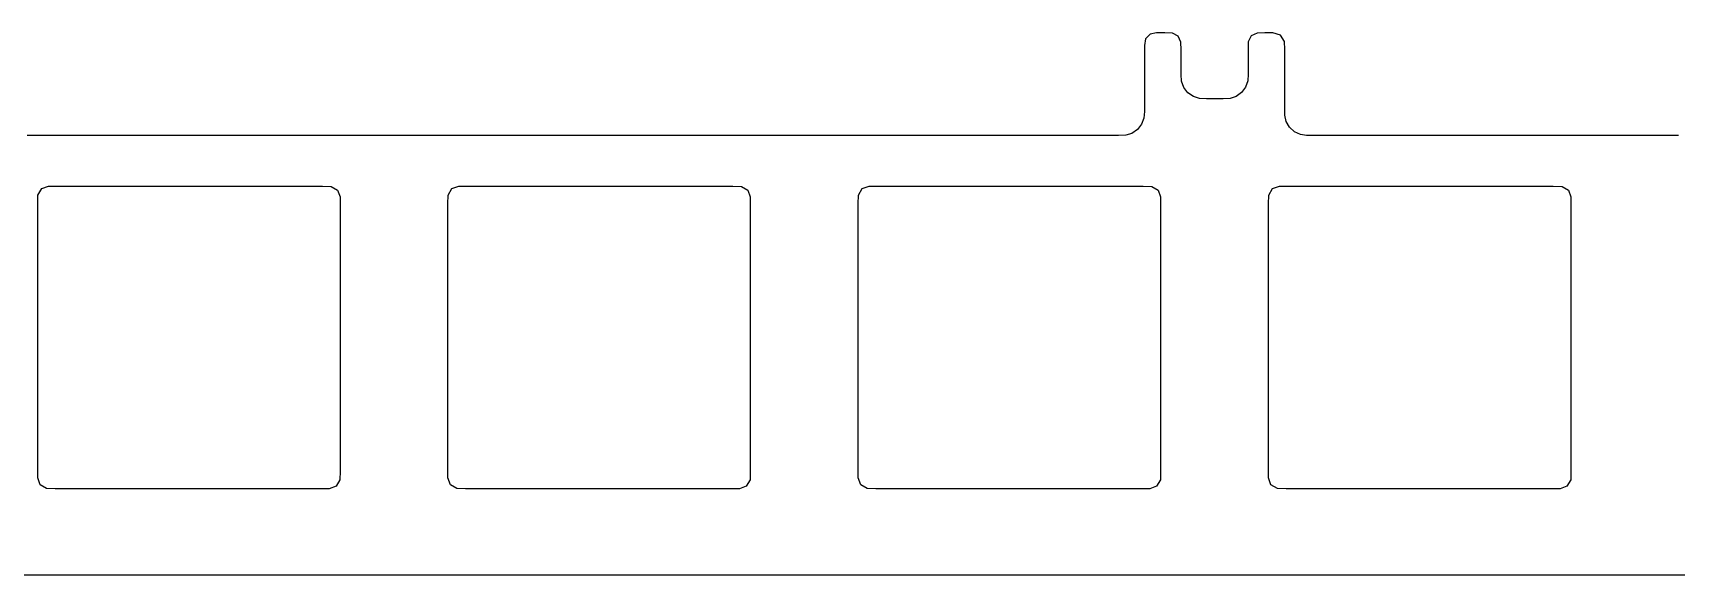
# Model space of a CAD drawing. Extents: x 82 to 366, y 80 to 184.
# Drawn here: x 216.7 to 292.8, y 158.9 to 184 of the extents above; entities that cross this region are included whole.
import ezdxf

# ---------------------------------------------------------------- set-up
doc = ezdxf.new("R2010")
doc.units = 0
doc.layers.get('0').update_dxf_attribs({"linetype": 'CONTINUOUS'})
doc.layers.add('레이어_01', color=18, linetype='CONTINUOUS')

msp = doc.modelspace()

# ---------------------------------------------------------------- linework, layer by layer
msp.add_line((336.425, 158.862), (111.925, 158.862))
at = {"layer": '레이어_01', "color": 7}
for points in [[(292.911663, 179.212373), (292.528796, 179.212373), (292.145929, 179.212373), (291.763063, 179.212373), (291.380196, 179.212373), (290.997329, 179.212373), (290.614462, 179.212373), (290.231596, 179.212373), (289.848729, 179.212373), (289.465862, 179.212373), (289.082995, 179.212373), (288.700129, 179.212373), (288.317262, 179.212373), (287.934395, 179.212373), (287.551528, 179.212373), (287.168662, 179.212373), (286.785795, 179.212373), (286.402928, 179.212373), (286.020061, 179.212373), (285.637195, 179.212373), (285.254328, 179.212373), (284.871461, 179.212373), (284.488594, 179.212373), (284.105728, 179.212373), (283.722861, 179.212373), (283.339994, 179.212373), (282.957127, 179.212373), (282.574261, 179.212373), (282.191394, 179.212373), (281.808527, 179.212373), (281.42566, 179.212373), (281.042794, 179.212373), (280.659927, 179.212373), (280.27706, 179.212373), (279.894193, 179.212373), (279.511327, 179.212373), (279.12846, 179.212373), (278.745593, 179.212373), (278.362726, 179.212373), (277.97986, 179.212373), (277.596993, 179.212373), (277.214126, 179.212373), (276.831259, 179.212373), (276.448393, 179.212373), (276.065526, 179.212373), (275.682659, 179.212373), (275.399636, 179.251), (275.122185, 179.378992), (274.890314, 179.592331), (274.738313, 179.861891), (274.677116, 180.145562), (274.674882, 180.502056), (274.674882, 180.884922), (274.674883, 181.267789), (274.674883, 181.650656), (274.674884, 182.033523), (274.674884, 182.416389), (274.674884, 182.799256), (274.674885, 183.182123), (274.664456, 183.557684), (274.473603, 183.857057), (274.128688, 183.956099), (273.745821, 183.956099), (273.3936, 183.949447), (273.124392, 183.812686), (272.982871, 183.545101), (272.974885, 183.195567), (272.974885, 182.8127), (272.974885, 182.429834), (272.974885, 182.046967), (272.959273, 181.730075), (272.863222, 181.446899), (272.677453, 181.194474), (272.422952, 181.012091), (272.139443, 180.919723), (271.818561, 180.906091), (271.435694, 180.906091), (271.052828, 180.906091), (270.726327, 180.917187), (270.442465, 181.004418), (270.185173, 181.182007), (269.994725, 181.431415), (269.893506, 181.714012), (269.874885, 182.025349), (269.874885, 182.408216), (269.874885, 182.791083), (269.874885, 183.173949), (269.869529, 183.529088), (269.737922, 183.799907), (269.472223, 183.946533), (269.125568, 183.956099), (268.742701, 183.956099), (268.443406, 183.899289), (268.226941, 183.678238), (268.174885, 183.375314), (268.174884, 182.992447), (268.174884, 182.60958), (268.174884, 182.226714), (268.174883, 181.843847), (268.174883, 181.46098), (268.174883, 181.078113), (268.174882, 180.695247), (268.174882, 180.31238), (268.153348, 180.005963), (268.047515, 179.723996), (267.85296, 179.477383), (267.593293, 179.304115), (267.309226, 179.221438), (266.977677, 179.212373), (266.59481, 179.212373), (266.211944, 179.212373), (265.829077, 179.212373), (265.44621, 179.212373), (265.063343, 179.212373), (264.680477, 179.212373), (264.29761, 179.212373), (263.914743, 179.212373), (263.531876, 179.212373), (263.14901, 179.212373), (262.766143, 179.212373), (262.383276, 179.212373), (262.000409, 179.212373), (261.617543, 179.212373), (261.234676, 179.212373), (260.851809, 179.212373), (260.468942, 179.212373), (260.086076, 179.212373), (259.703209, 179.212373), (259.320342, 179.212373), (258.937475, 179.212373), (258.554609, 179.212373), (258.171742, 179.212373), (257.788875, 179.212373), (257.406008, 179.212373), (257.023142, 179.212373), (256.640275, 179.212373), (256.257408, 179.212373), (255.874542, 179.212373), (255.491675, 179.212373), (255.108808, 179.212373), (254.725941, 179.212373), (254.343075, 179.212373), (253.960208, 179.212373), (253.577341, 179.212373), (253.194474, 179.212373), (252.811608, 179.212373), (252.428741, 179.212373), (252.045874, 179.212373), (251.663007, 179.212373), (251.280141, 179.212373), (250.897274, 179.212373), (250.514407, 179.212373), (250.13154, 179.212373), (249.748674, 179.212373), (249.365807, 179.212373), (248.98294, 179.212373), (248.600073, 179.212373), (248.217207, 179.212373), (247.83434, 179.212373), (247.451473, 179.212373), (247.068606, 179.212373), (246.68574, 179.212373), (246.302873, 179.212373), (245.920006, 179.212373), (245.537139, 179.212373), (245.154273, 179.212373), (244.771406, 179.212373), (244.388539, 179.212373), (244.005672, 179.212373), (243.622806, 179.212373), (243.239939, 179.212373), (242.857072, 179.212373), (242.474205, 179.212373), (242.091339, 179.212373), (241.708472, 179.212373), (241.325605, 179.212373), (240.942738, 179.212373), (240.559872, 179.212373), (240.177005, 179.212373), (239.794138, 179.212373), (239.411271, 179.212373), (239.028405, 179.212373), (238.645538, 179.212373), (238.262671, 179.212373), (237.879804, 179.212373), (237.496938, 179.212373), (237.114071, 179.212373), (236.731204, 179.212373), (236.348338, 179.212373), (235.965471, 179.212373), (235.582604, 179.212373), (235.199737, 179.212373), (234.816871, 179.212373), (234.434004, 179.212373), (234.051137, 179.212373), (233.66827, 179.212373), (233.285404, 179.212373), (232.902537, 179.212373), (232.51967, 179.212373), (232.136803, 179.212373), (231.753937, 179.212373), (231.37107, 179.212373), (230.988203, 179.212373), (230.605336, 179.212373), (230.22247, 179.212373), (229.839603, 179.212373), (229.456736, 179.212373), (229.073869, 179.212373), (228.691003, 179.212373), (228.308136, 179.212373), (227.925269, 179.212373), (227.542402, 179.212373), (227.159536, 179.212373), (226.776669, 179.212373), (226.393802, 179.212373), (226.010935, 179.212373), (225.628069, 179.212373), (225.245202, 179.212373), (224.862335, 179.212373), (224.479468, 179.212373), (224.096602, 179.212373), (223.713735, 179.212373), (223.330868, 179.212373), (222.948001, 179.212373), (222.565135, 179.212373), (222.182268, 179.212373), (221.799401, 179.212373), (221.416534, 179.212373), (221.033668, 179.212373), (220.650801, 179.212373), (220.267934, 179.212373), (219.885067, 179.212373), (219.502201, 179.212373), (219.119334, 179.212373), (218.736467, 179.212373), (218.3536, 179.212373), (217.970734, 179.212373), (217.587867, 179.212373), (217.205, 179.212373), (216.822134, 179.212373), (216.439267, 179.212373)], [(230.424877, 162.862373), (229.987377, 162.862373), (229.549877, 162.862373), (229.112377, 162.862373), (228.674877, 162.862373), (228.237377, 162.862373), (227.799877, 162.862373), (227.362377, 162.862373), (226.924877, 162.862373), (226.487377, 162.862373), (226.049877, 162.862373), (225.612377, 162.862373), (225.174877, 162.862373), (224.737377, 162.862373), (224.299877, 162.862373), (223.862377, 162.862373), (223.424877, 162.862373), (222.987377, 162.862373), (222.549877, 162.862373), (222.112377, 162.862373), (221.674877, 162.862373), (221.237377, 162.862373), (220.799877, 162.862373), (220.362377, 162.862373), (219.924877, 162.862373), (219.487377, 162.862373), (219.049877, 162.862373), (218.612377, 162.862373), (218.174877, 162.862373), (217.737377, 162.862373), (217.333896, 162.870721), (217.036701, 163.047224), (216.924877, 163.362373), (216.924877, 163.799873), (216.924877, 164.237373), (216.924877, 164.674873), (216.924877, 165.112373), (216.924877, 165.549873), (216.924877, 165.987373), (216.924877, 166.424873), (216.924877, 166.862373), (216.924877, 167.299873), (216.924877, 167.737373), (216.924877, 168.174873), (216.924877, 168.612373), (216.924877, 169.049873), (216.924877, 169.487373), (216.924877, 169.924873), (216.924877, 170.362373), (216.924877, 170.799873), (216.924877, 171.237373), (216.924877, 171.674873), (216.924877, 172.112373), (216.924877, 172.549873), (216.924877, 172.987373), (216.924877, 173.424873), (216.924877, 173.862373), (216.924877, 174.299873), (216.924877, 174.737373), (216.924877, 175.174873), (216.924877, 175.612373), (216.924877, 176.049873), (216.933225, 176.453355), (217.109728, 176.75055), (217.424877, 176.862373)], [(217.424877, 176.862373), (217.862377, 176.862373), (218.299877, 176.862373), (218.737377, 176.862373), (219.174877, 176.862373), (219.612377, 176.862373), (220.049877, 176.862373), (220.487377, 176.862373), (220.924877, 176.862373), (221.362377, 176.862373), (221.799877, 176.862373), (222.237377, 176.862373), (222.674877, 176.862373), (223.112377, 176.862373), (223.549877, 176.862373), (223.987377, 176.862373), (224.424877, 176.862373), (224.862377, 176.862373), (225.299877, 176.862373), (225.737377, 176.862373), (226.174877, 176.862373), (226.612377, 176.862373), (227.049877, 176.862373), (227.487377, 176.862373), (227.924877, 176.862373), (228.362377, 176.862373), (228.799877, 176.862373), (229.237377, 176.862373), (229.674877, 176.862373), (230.112377, 176.862373), (230.515859, 176.854026), (230.813054, 176.677522), (230.924877, 176.362373), (230.924877, 175.924873), (230.924877, 175.487373), (230.924877, 175.049873), (230.924877, 174.612373), (230.924877, 174.174873), (230.924877, 173.737373), (230.924877, 173.299873), (230.924877, 172.862373), (230.924877, 172.424873), (230.924877, 171.987373), (230.924877, 171.549873), (230.924877, 171.112373), (230.924877, 170.674873), (230.924877, 170.237373), (230.924877, 169.799873), (230.924877, 169.362373), (230.924877, 168.924873), (230.924877, 168.487373), (230.924877, 168.049873), (230.924877, 167.612373), (230.924877, 167.174873), (230.924877, 166.737373), (230.924877, 166.299873), (230.924877, 165.862373), (230.924877, 165.424873), (230.924877, 164.987373), (230.924877, 164.549873), (230.924877, 164.112373), (230.924877, 163.674873), (230.91653, 163.271392), (230.740026, 162.974197), (230.424877, 162.862373)], [(249.424877, 162.862373), (248.987377, 162.862373), (248.549877, 162.862373), (248.112377, 162.862373), (247.674877, 162.862373), (247.237377, 162.862373), (246.799877, 162.862373), (246.362377, 162.862373), (245.924877, 162.862373), (245.487377, 162.862373), (245.049877, 162.862373), (244.612377, 162.862373), (244.174877, 162.862373), (243.737377, 162.862373), (243.299877, 162.862373), (242.862377, 162.862373), (242.424877, 162.862373), (241.987377, 162.862373), (241.549877, 162.862373), (241.112377, 162.862373), (240.674877, 162.862373), (240.237377, 162.862373), (239.799877, 162.862373), (239.362377, 162.862373), (238.924877, 162.862373), (238.487377, 162.862373), (238.049877, 162.862373), (237.612377, 162.862373), (237.174877, 162.862373), (236.737377, 162.862373), (236.333896, 162.870721), (236.036701, 163.047224), (235.924877, 163.362373), (235.924877, 163.799873), (235.924877, 164.237373), (235.924877, 164.674873), (235.924877, 165.112373), (235.924877, 165.549873), (235.924877, 165.987373), (235.924877, 166.424873), (235.924877, 166.862373), (235.924877, 167.299873), (235.924877, 167.737373), (235.924877, 168.174873), (235.924877, 168.612373), (235.924877, 169.049873), (235.924877, 169.487373), (235.924877, 169.924873), (235.924877, 170.362373), (235.924877, 170.799873), (235.924877, 171.237373), (235.924877, 171.674873), (235.924877, 172.112373), (235.924877, 172.549873), (235.924877, 172.987373), (235.924877, 173.424873), (235.924877, 173.862373), (235.924877, 174.299873), (235.924877, 174.737373), (235.924877, 175.174873), (235.924877, 175.612373), (235.924877, 176.049873), (235.933225, 176.453355), (236.109728, 176.75055), (236.424877, 176.862373)], [(236.424877, 176.862373), (236.862377, 176.862373), (237.299877, 176.862373), (237.737377, 176.862373), (238.174877, 176.862373), (238.612377, 176.862373), (239.049877, 176.862373), (239.487377, 176.862373), (239.924877, 176.862373), (240.362377, 176.862373), (240.799877, 176.862373), (241.237377, 176.862373), (241.674877, 176.862373), (242.112377, 176.862373), (242.549877, 176.862373), (242.987377, 176.862373), (243.424877, 176.862373), (243.862377, 176.862373), (244.299877, 176.862373), (244.737377, 176.862373), (245.174877, 176.862373), (245.612377, 176.862373), (246.049877, 176.862373), (246.487377, 176.862373), (246.924877, 176.862373), (247.362377, 176.862373), (247.799877, 176.862373), (248.237377, 176.862373), (248.674877, 176.862373), (249.112377, 176.862373), (249.515859, 176.854026), (249.813054, 176.677522), (249.924877, 176.362373), (249.924877, 175.924873), (249.924877, 175.487373), (249.924877, 175.049873), (249.924877, 174.612373), (249.924877, 174.174873), (249.924877, 173.737373), (249.924877, 173.299873), (249.924877, 172.862373), (249.924877, 172.424873), (249.924877, 171.987373), (249.924877, 171.549873), (249.924877, 171.112373), (249.924877, 170.674873), (249.924877, 170.237373), (249.924877, 169.799873), (249.924877, 169.362373), (249.924877, 168.924873), (249.924877, 168.487373), (249.924877, 168.049873), (249.924877, 167.612373), (249.924877, 167.174873), (249.924877, 166.737373), (249.924877, 166.299873), (249.924877, 165.862373), (249.924877, 165.424873), (249.924877, 164.987373), (249.924877, 164.549873), (249.924877, 164.112373), (249.924877, 163.674873), (249.91653, 163.271392), (249.740026, 162.974197), (249.424877, 162.862373)], [(268.424877, 162.862373), (267.987377, 162.862373), (267.549877, 162.862373), (267.112377, 162.862373), (266.674877, 162.862373), (266.237377, 162.862373), (265.799877, 162.862373), (265.362377, 162.862373), (264.924877, 162.862373), (264.487377, 162.862373), (264.049877, 162.862373), (263.612377, 162.862373), (263.174877, 162.862373), (262.737377, 162.862373), (262.299877, 162.862373), (261.862377, 162.862373), (261.424877, 162.862373), (260.987377, 162.862373), (260.549877, 162.862373), (260.112377, 162.862373), (259.674877, 162.862373), (259.237377, 162.862373), (258.799877, 162.862373), (258.362377, 162.862373), (257.924877, 162.862373), (257.487377, 162.862373), (257.049877, 162.862373), (256.612377, 162.862373), (256.174877, 162.862373), (255.737377, 162.862373), (255.333896, 162.870721), (255.036701, 163.047224), (254.924877, 163.362373), (254.924877, 163.799873), (254.924877, 164.237373), (254.924877, 164.674873), (254.924877, 165.112373), (254.924877, 165.549873), (254.924877, 165.987373), (254.924877, 166.424873), (254.924877, 166.862373), (254.924877, 167.299873), (254.924877, 167.737373), (254.924877, 168.174873), (254.924877, 168.612373), (254.924877, 169.049873), (254.924877, 169.487373), (254.924877, 169.924873), (254.924877, 170.362373), (254.924877, 170.799873), (254.924877, 171.237373), (254.924877, 171.674873), (254.924877, 172.112373), (254.924877, 172.549873), (254.924877, 172.987373), (254.924877, 173.424873), (254.924877, 173.862373), (254.924877, 174.299873), (254.924877, 174.737373), (254.924877, 175.174873), (254.924877, 175.612373), (254.924877, 176.049873), (254.933225, 176.453355), (255.109728, 176.75055), (255.424877, 176.862373)], [(255.424877, 176.862373), (255.862377, 176.862373), (256.299877, 176.862373), (256.737377, 176.862373), (257.174877, 176.862373), (257.612377, 176.862373), (258.049877, 176.862373), (258.487377, 176.862373), (258.924877, 176.862373), (259.362377, 176.862373), (259.799877, 176.862373), (260.237377, 176.862373), (260.674877, 176.862373), (261.112377, 176.862373), (261.549877, 176.862373), (261.987377, 176.862373), (262.424877, 176.862373), (262.862377, 176.862373), (263.299877, 176.862373), (263.737377, 176.862373), (264.174877, 176.862373), (264.612377, 176.862373), (265.049877, 176.862373), (265.487377, 176.862373), (265.924877, 176.862373), (266.362377, 176.862373), (266.799877, 176.862373), (267.237377, 176.862373), (267.674877, 176.862373), (268.112377, 176.862373), (268.515859, 176.854026), (268.813054, 176.677522), (268.924877, 176.362373), (268.924877, 175.924873), (268.924877, 175.487373), (268.924877, 175.049873), (268.924877, 174.612373), (268.924877, 174.174873), (268.924877, 173.737373), (268.924877, 173.299873), (268.924877, 172.862373), (268.924877, 172.424873), (268.924877, 171.987373), (268.924877, 171.549873), (268.924877, 171.112373), (268.924877, 170.674873), (268.924877, 170.237373), (268.924877, 169.799873), (268.924877, 169.362373), (268.924877, 168.924873), (268.924877, 168.487373), (268.924877, 168.049873), (268.924877, 167.612373), (268.924877, 167.174873), (268.924877, 166.737373), (268.924877, 166.299873), (268.924877, 165.862373), (268.924877, 165.424873), (268.924877, 164.987373), (268.924877, 164.549873), (268.924877, 164.112373), (268.924877, 163.674873), (268.91653, 163.271392), (268.740026, 162.974197), (268.424877, 162.862373)], [(287.424877, 162.862373), (286.987377, 162.862373), (286.549877, 162.862373), (286.112377, 162.862373), (285.674877, 162.862373), (285.237377, 162.862373), (284.799877, 162.862373), (284.362377, 162.862373), (283.924877, 162.862373), (283.487377, 162.862373), (283.049877, 162.862373), (282.612377, 162.862373), (282.174877, 162.862373), (281.737377, 162.862373), (281.299877, 162.862373), (280.862377, 162.862373), (280.424877, 162.862373), (279.987377, 162.862373), (279.549877, 162.862373), (279.112377, 162.862373), (278.674877, 162.862373), (278.237377, 162.862373), (277.799877, 162.862373), (277.362377, 162.862373), (276.924877, 162.862373), (276.487377, 162.862373), (276.049877, 162.862373), (275.612377, 162.862373), (275.174877, 162.862373), (274.737377, 162.862373), (274.333896, 162.870721), (274.036701, 163.047224), (273.924877, 163.362373), (273.924877, 163.799873), (273.924877, 164.237373), (273.924877, 164.674873), (273.924877, 165.112373), (273.924877, 165.549873), (273.924877, 165.987373), (273.924877, 166.424873), (273.924877, 166.862373), (273.924877, 167.299873), (273.924877, 167.737373), (273.924877, 168.174873), (273.924877, 168.612373), (273.924877, 169.049873), (273.924877, 169.487373), (273.924877, 169.924873), (273.924877, 170.362373), (273.924877, 170.799873), (273.924877, 171.237373), (273.924877, 171.674873), (273.924877, 172.112373), (273.924877, 172.549873), (273.924877, 172.987373), (273.924877, 173.424873), (273.924877, 173.862373), (273.924877, 174.299873), (273.924877, 174.737373), (273.924877, 175.174873), (273.924877, 175.612373), (273.924877, 176.049873), (273.933225, 176.453355), (274.109728, 176.75055), (274.424877, 176.862373)], [(274.424877, 176.862373), (274.862377, 176.862373), (275.299877, 176.862373), (275.737377, 176.862373), (276.174877, 176.862373), (276.612377, 176.862373), (277.049877, 176.862373), (277.487377, 176.862373), (277.924877, 176.862373), (278.362377, 176.862373), (278.799877, 176.862373), (279.237377, 176.862373), (279.674877, 176.862373), (280.112377, 176.862373), (280.549877, 176.862373), (280.987377, 176.862373), (281.424877, 176.862373), (281.862377, 176.862373), (282.299877, 176.862373), (282.737377, 176.862373), (283.174877, 176.862373), (283.612377, 176.862373), (284.049877, 176.862373), (284.487377, 176.862373), (284.924877, 176.862373), (285.362377, 176.862373), (285.799877, 176.862373), (286.237377, 176.862373), (286.674877, 176.862373), (287.112377, 176.862373), (287.515859, 176.854026), (287.813054, 176.677522), (287.924877, 176.362373), (287.924877, 175.924873), (287.924877, 175.487373), (287.924877, 175.049873), (287.924877, 174.612373), (287.924877, 174.174873), (287.924877, 173.737373), (287.924877, 173.299873), (287.924877, 172.862373), (287.924877, 172.424873), (287.924877, 171.987373), (287.924877, 171.549873), (287.924877, 171.112373), (287.924877, 170.674873), (287.924877, 170.237373), (287.924877, 169.799873), (287.924877, 169.362373), (287.924877, 168.924873), (287.924877, 168.487373), (287.924877, 168.049873), (287.924877, 167.612373), (287.924877, 167.174873), (287.924877, 166.737373), (287.924877, 166.299873), (287.924877, 165.862373), (287.924877, 165.424873), (287.924877, 164.987373), (287.924877, 164.549873), (287.924877, 164.112373), (287.924877, 163.674873), (287.91653, 163.271392), (287.740026, 162.974197), (287.424877, 162.862373)]]:
    msp.add_lwpolyline(points, dxfattribs=at)

doc.saveas('drawing.dxf')
